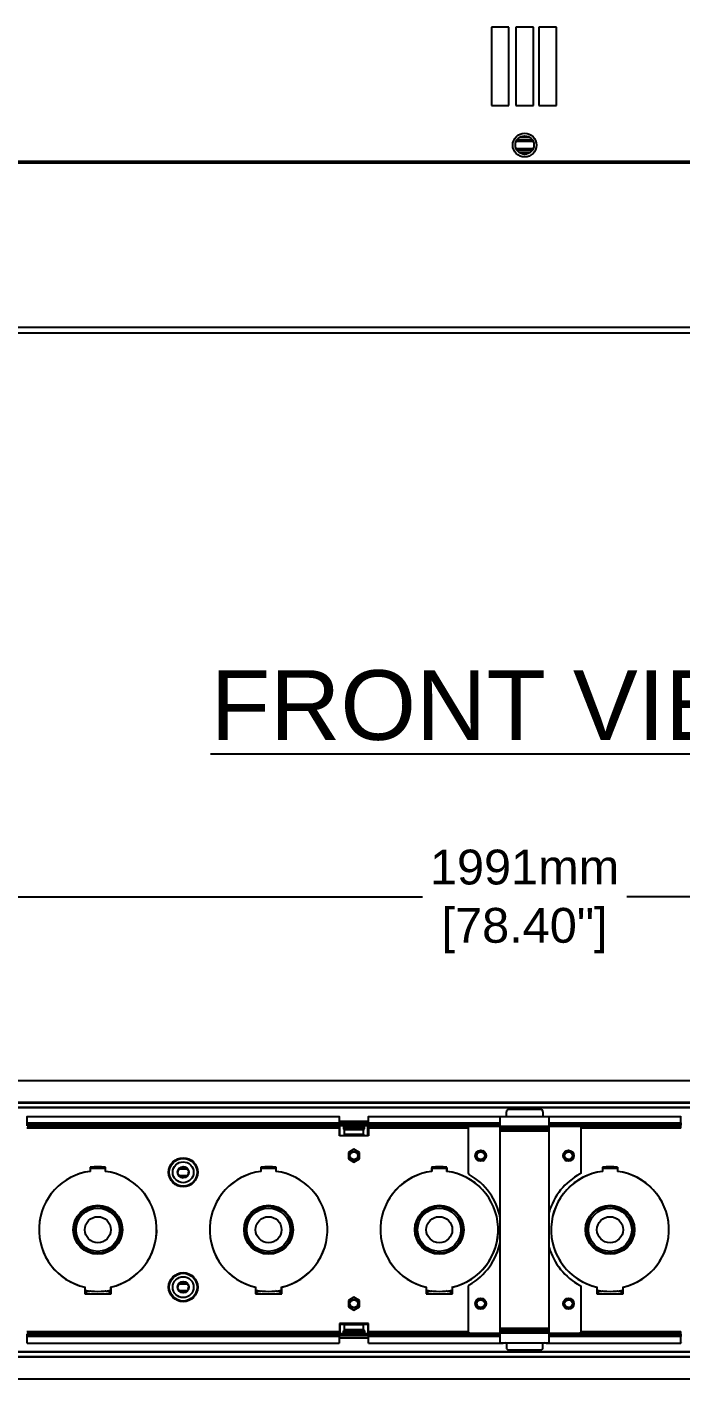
# Model space of a CAD drawing. Header units: inches. Extents: x 2.5 to 102.3, y 2 to 82.2.
# Drawn here: x 34.57 to 43.96, y 6.39 to 25.81 of the extents above; entities that cross this region are included whole.
import ezdxf
from ezdxf.enums import TextEntityAlignment as Align

# ---------------------------------------------------------------- set-up
doc = ezdxf.new("R2010")
doc.units = ezdxf.units.IN
doc.header["$MEASUREMENT"] = 0
doc.layers.add('DIM', color=1, linetype='Continuous')
doc.styles.add('Arial', font='arial.ttf')
doc.dimstyles.new('ETC EU Metric & ANSI.50 Stacked', dxfattribs={"dimscale": 2.666667, "dimtxt": 0.5, "dimasz": 0.625, "dimexe": 0.5, "dimexo": 0.5, "dimgap": 0.166667, "dimtad": 0, "dimtih": 1, "dimtoh": 1, "dimdec": 0, "dimlfac": 25.4, "dimzin": 4, "dimdsep": 46, "dimtxsty": 'Arial', "dimcen": 0.25, "dimadec": 0, "dimazin": 0, "dimtfac": 0.75, "dimtdec": 0, "dimtofl": 0, "dimtmove": 0, "dimatfit": 3, "dimfxl": 1, "dimtolj": 1, "dimtzin": 0, "dimarcsym": 0})

# ---------------------------------------------------------------- blocks, each defined once
blk = doc.blocks.new('*D1')
at = {"layer": 'Defpoints', "color": 0, "transparency": 16777216}
for p in [(80.911, 13.319), (2.513, 10.68), (80.911, 10.68)]:
    blk.add_point(p, dxfattribs=at)
at = {"layer": 'DIM', "color": 0, "lineweight": -2, "transparency": 16777216}
for p, q in [((2.513, 11.18), (2.513, 13.819)), ((80.911, 11.18), (80.911, 13.819)), ((3.138, 13.319), (40.247, 13.319)), ((80.286, 13.319), (43.177, 13.319))]:
    blk.add_line(p, q, dxfattribs=at)
at = {"layer": 'DIM', "color": 0, "transparency": 16777216}
for points in [[(3.138, 13.424), (3.138, 13.215), (2.513, 13.319)], [(80.286, 13.424), (80.286, 13.215), (80.911, 13.319)]]:
    blk.add_solid(points, dxfattribs=at)
at = {"layer": 'DIM', "color": 0, "transparency": 16777216, "char_height": 0.5, "attachment_point": 5, "style": 'Arial'}
for s, insert in [('\\A1;1991mm', (41.712, 13.741)), ('\\A1;[78.40"]', (41.712, 12.832))]:
    blk.add_mtext(s, dxfattribs=dict(at, insert=insert))

msp = doc.modelspace()

# ---------------------------------------------------------------- linework, layer by layer
for p, q in [((41.488, 25.808), (41.238, 25.808)), ((41.238, 25.808), (41.238, 24.683)), ((41.488, 24.683), (41.488, 25.808)), ((41.838, 25.808), (41.588, 25.808)), ((41.588, 25.808), (41.588, 24.683)), ((41.838, 24.683), (41.838, 25.808)), ((42.168, 25.808), (41.918, 25.808)), ((41.918, 25.808), (41.918, 24.683)), ((42.168, 24.683), (42.168, 25.808)), ((41.238, 24.683), (41.488, 24.683)), ((41.588, 24.683), (41.838, 24.683)), ((41.918, 24.683), (42.168, 24.683)), ((41.836, 24.165), (41.591, 24.165)), ((41.825, 24.185), (41.602, 24.185)), ((41.604, 24.188), (41.823, 24.188)), ((41.789, 24.222), (41.637, 24.222)), ((41.649, 24.229), (41.778, 24.229)), ((41.591, 24.062), (41.836, 24.062)), ((41.602, 24.042), (41.825, 24.042)), ((41.823, 24.039), (41.604, 24.039)), ((41.637, 24.005), (41.789, 24.005)), ((41.778, 23.998), (41.649, 23.998)), ((3.363, 23.863), (80.063, 23.863)), ((80.063, 23.854), (3.363, 23.854)), ((79.048, 23.878), (4.378, 23.878)), ((3.363, 21.5), (80.063, 21.5)), ((3.363, 21.419), (80.063, 21.419)), ((3.363, 21.419), (80.063, 21.419)), ((3.363, 10.68), (80.063, 10.68)), ((3.363, 10.367), (80.063, 10.367)), ((80.063, 10.355), (3.363, 10.355)), ((3.363, 10.295), (80.063, 10.295)), ((80.063, 10.285), (3.363, 10.285)), ((34.574, 10.163), (34.569, 10.157)), ((34.574, 10.07), (34.574, 10.163)), ((34.574, 10.163), (39.053, 10.163)), ((39.053, 10.163), (39.053, 10.07)), ((39.058, 10.157), (39.053, 10.163)), ((39.058, 10.068), (39.058, 10.157)), ((39.474, 10.163), (39.469, 10.157)), ((39.469, 10.157), (39.469, 10.068)), ((39.474, 10.07), (39.474, 10.163)), ((39.474, 10.163), (41.403, 10.163)), ((41.363, 10.161), (42.063, 10.161)), ((41.363, 6.912), (41.363, 10.161)), ((41.403, 10.161), (41.403, 10.163)), ((41.403, 10.163), (41.433, 10.161)), ((41.433, 10.161), (41.433, 10.161)), ((41.451, 10.161), (41.451, 10.23)), ((41.945, 10.261), (41.482, 10.261)), ((41.976, 10.23), (41.976, 10.161)), ((41.993, 10.161), (42.023, 10.163)), ((41.993, 10.161), (41.993, 10.161)), ((42.023, 10.163), (42.023, 10.161)), ((42.023, 10.163), (43.953, 10.163)), ((42.063, 6.912), (42.063, 10.161)), ((43.953, 10.07), (43.953, 10.163)), ((43.953, 10.163), (43.958, 10.157)), ((39.056, 9.996), (34.571, 9.996)), ((34.572, 10.03), (34.573, 10.036)), ((34.572, 10.03), (39.055, 10.03)), ((39.054, 10.036), (34.573, 10.036)), ((34.574, 10.07), (39.053, 10.07)), ((39.054, 10.036), (39.055, 10.03)), ((39.056, 9.884), (39.056, 9.996)), ((39.058, 10.096), (39.469, 10.096)), ((39.469, 10.087), (39.058, 10.087)), ((39.063, 10.018), (39.058, 10.068)), ((39.059, 10.057), (39.468, 10.057)), ((39.468, 10.055), (39.059, 10.055)), ((39.062, 10.034), (39.113, 10.034)), ((39.062, 10.031), (39.113, 10.031)), ((39.063, 9.891), (39.063, 10.018)), ((39.113, 10.055), (39.113, 9.986)), ((39.113, 9.986), (39.128, 10.001)), ((39.127, 9.972), (39.113, 9.986)), ((39.113, 9.891), (39.127, 9.903)), ((39.128, 10.041), (39.114, 10.055)), ((39.399, 9.972), (39.127, 9.972)), ((39.399, 9.903), (39.127, 9.903)), ((39.398, 10.041), (39.128, 10.041)), ((39.398, 10.001), (39.128, 10.001)), ((39.129, 10.011), (39.129, 10.031)), ((39.398, 10.031), (39.129, 10.031)), ((39.398, 10.011), (39.129, 10.011)), ((39.398, 10.041), (39.413, 10.055)), ((39.398, 10.011), (39.398, 10.031)), ((39.413, 9.986), (39.398, 10.001)), ((39.399, 9.972), (39.413, 9.986)), ((39.413, 9.891), (39.399, 9.903)), ((39.413, 9.986), (39.413, 10.055)), ((39.413, 10.034), (39.465, 10.034)), ((39.413, 10.031), (39.465, 10.031)), ((39.469, 10.068), (39.463, 10.018)), ((39.463, 9.891), (39.463, 10.018)), ((39.471, 9.996), (39.471, 9.884)), ((40.902, 9.996), (39.471, 9.996)), ((39.472, 10.03), (39.473, 10.036)), ((39.472, 10.03), (41.363, 10.03)), ((41.363, 10.036), (39.473, 10.036)), ((39.474, 10.07), (41.363, 10.07)), ((40.901, 9.99), (40.901, 9.354)), ((40.932, 10.021), (41.363, 10.021)), ((41.363, 10.023), (42.063, 10.023)), ((42.063, 9.989), (41.363, 9.989)), ((41.363, 9.983), (42.063, 9.983)), ((42.063, 9.949), (41.363, 9.949)), ((42.063, 10.07), (43.953, 10.07)), ((43.954, 10.036), (42.063, 10.036)), ((42.063, 10.03), (43.955, 10.03)), ((42.063, 10.021), (42.495, 10.021)), ((43.956, 9.996), (42.525, 9.996)), ((42.526, 9.364), (42.526, 9.99)), ((43.955, 10.03), (43.954, 10.036)), ((39.056, 9.884), (39.063, 9.891)), ((39.471, 9.884), (39.056, 9.884)), ((39.063, 9.891), (39.113, 9.891)), ((39.413, 9.891), (39.463, 9.891)), ((39.471, 9.884), (39.463, 9.891)), ((39.263, 9.691), (39.183, 9.645)), ((39.183, 9.645), (39.183, 9.552)), ((39.186, 9.643), (39.183, 9.645)), ((39.186, 9.554), (39.183, 9.552)), ((39.183, 9.552), (39.263, 9.506)), ((39.263, 9.688), (39.186, 9.643)), ((39.186, 9.643), (39.186, 9.554)), ((39.186, 9.554), (39.263, 9.509)), ((39.343, 9.645), (39.263, 9.691)), ((39.263, 9.688), (39.263, 9.691)), ((39.341, 9.643), (39.263, 9.688)), ((39.263, 9.509), (39.341, 9.554)), ((39.263, 9.506), (39.343, 9.552)), ((39.341, 9.643), (39.343, 9.645)), ((39.341, 9.554), (39.341, 9.643)), ((39.341, 9.554), (39.343, 9.552)), ((39.343, 9.552), (39.343, 9.645)), ((41.006, 9.609), (41.006, 9.589)), ((41.053, 9.671), (41.036, 9.661)), ((41.036, 9.537), (41.053, 9.527)), ((41.131, 9.661), (41.114, 9.671)), ((41.114, 9.527), (41.131, 9.537)), ((41.161, 9.589), (41.161, 9.609)), ((42.266, 9.609), (42.266, 9.589)), ((42.313, 9.671), (42.296, 9.661)), ((42.296, 9.537), (42.313, 9.527)), ((42.391, 9.661), (42.374, 9.671)), ((42.374, 9.527), (42.391, 9.537)), ((42.421, 9.589), (42.421, 9.609)), ((35.479, 9.433), (35.479, 9.374)), ((35.488, 9.424), (35.479, 9.433)), ((35.483, 9.374), (35.483, 9.421)), ((35.487, 9.416), (35.588, 9.422)), ((35.49, 9.424), (35.49, 9.424)), ((35.49, 9.424), (35.49, 9.416)), ((35.588, 9.422), (35.69, 9.416)), ((35.687, 9.424), (35.687, 9.424)), ((35.687, 9.416), (35.687, 9.424)), ((35.688, 9.424), (35.698, 9.433)), ((35.694, 9.421), (35.694, 9.374)), ((35.698, 9.374), (35.698, 9.433)), ((36.742, 9.392), (36.735, 9.362)), ((36.741, 9.332), (36.758, 9.306)), ((36.752, 9.409), (36.873, 9.409)), ((36.784, 9.433), (36.759, 9.417)), ((36.87, 9.414), (36.763, 9.414)), ((36.765, 9.416), (36.869, 9.416)), ((36.779, 9.43), (36.834, 9.43)), ((36.782, 9.432), (36.83, 9.432)), ((36.844, 9.433), (36.814, 9.439)), ((36.886, 9.39), (36.869, 9.416)), ((37.929, 9.433), (37.929, 9.374)), ((37.938, 9.424), (37.929, 9.433)), ((37.933, 9.374), (37.933, 9.421)), ((37.937, 9.416), (38.038, 9.422)), ((37.94, 9.424), (37.94, 9.424)), ((37.94, 9.424), (37.94, 9.416)), ((38.038, 9.422), (38.14, 9.416)), ((38.137, 9.424), (38.137, 9.424)), ((38.137, 9.416), (38.137, 9.424)), ((38.138, 9.424), (38.148, 9.433)), ((38.144, 9.421), (38.144, 9.374)), ((38.148, 9.374), (38.148, 9.433)), ((39.263, 9.509), (39.263, 9.506)), ((40.388, 9.424), (40.379, 9.433)), ((40.379, 9.433), (40.379, 9.374)), ((40.383, 9.374), (40.383, 9.421)), ((40.387, 9.416), (40.488, 9.422)), ((40.39, 9.424), (40.39, 9.424)), ((40.39, 9.424), (40.39, 9.416)), ((40.488, 9.422), (40.59, 9.416)), ((40.587, 9.424), (40.587, 9.424)), ((40.587, 9.416), (40.587, 9.424)), ((40.588, 9.424), (40.598, 9.433)), ((40.594, 9.421), (40.594, 9.374)), ((40.598, 9.374), (40.598, 9.433)), ((42.838, 9.424), (42.829, 9.433)), ((42.829, 9.433), (42.829, 9.374)), ((42.833, 9.374), (42.833, 9.421)), ((42.837, 9.416), (42.938, 9.422)), ((42.84, 9.424), (42.84, 9.424)), ((42.84, 9.424), (42.84, 9.416)), ((42.938, 9.422), (43.04, 9.416)), ((43.037, 9.424), (43.037, 9.424)), ((43.037, 9.416), (43.037, 9.424)), ((43.038, 9.424), (43.048, 9.433)), ((43.044, 9.421), (43.044, 9.374)), ((43.048, 9.374), (43.048, 9.433)), ((36.753, 9.314), (36.876, 9.314)), ((36.756, 9.309), (36.871, 9.309)), ((36.869, 9.306), (36.758, 9.306)), ((36.777, 9.292), (36.848, 9.292)), ((36.783, 9.289), (36.813, 9.283)), ((36.843, 9.289), (36.868, 9.306)), ((36.784, 7.783), (36.759, 7.767)), ((36.779, 7.78), (36.85, 7.78)), ((36.844, 7.783), (36.814, 7.789)), ((35.4, 7.712), (35.4, 7.615)), ((35.4, 7.615), (35.413, 7.628)), ((35.4, 7.615), (35.777, 7.615)), ((35.406, 7.664), (35.406, 7.712)), ((35.413, 7.628), (35.413, 7.66)), ((35.415, 7.63), (35.443, 7.654)), ((35.443, 7.654), (35.443, 7.662)), ((35.443, 7.654), (35.475, 7.654)), ((35.701, 7.654), (35.734, 7.654)), ((35.734, 7.654), (35.734, 7.662)), ((35.762, 7.63), (35.734, 7.654)), ((35.763, 7.66), (35.763, 7.628)), ((35.777, 7.615), (35.763, 7.628)), ((35.771, 7.712), (35.771, 7.664)), ((35.777, 7.615), (35.777, 7.712)), ((36.742, 7.742), (36.735, 7.712)), ((36.741, 7.682), (36.758, 7.656)), ((36.874, 7.758), (36.751, 7.758)), ((36.753, 7.761), (36.872, 7.761)), ((36.753, 7.663), (36.875, 7.663)), ((36.87, 7.764), (36.756, 7.764)), ((36.756, 7.659), (36.864, 7.659)), ((36.758, 7.766), (36.869, 7.766)), ((36.862, 7.656), (36.758, 7.656)), ((36.783, 7.639), (36.813, 7.633)), ((36.793, 7.642), (36.848, 7.642)), ((36.797, 7.641), (36.845, 7.641)), ((36.843, 7.639), (36.868, 7.656)), ((36.886, 7.74), (36.869, 7.766)), ((37.85, 7.712), (37.85, 7.615)), ((37.85, 7.615), (37.863, 7.628)), ((37.85, 7.615), (38.227, 7.615)), ((37.856, 7.664), (37.856, 7.712)), ((37.863, 7.628), (37.863, 7.66)), ((37.865, 7.63), (37.893, 7.654)), ((37.893, 7.654), (37.893, 7.662)), ((37.893, 7.654), (37.925, 7.654)), ((38.151, 7.654), (38.184, 7.654)), ((38.184, 7.654), (38.184, 7.662)), ((38.212, 7.63), (38.184, 7.654)), ((38.213, 7.644), (38.196, 7.644)), ((38.213, 7.66), (38.213, 7.628)), ((38.227, 7.615), (38.213, 7.628)), ((38.221, 7.712), (38.221, 7.664)), ((38.227, 7.615), (38.227, 7.712)), ((40.3, 7.712), (40.3, 7.615)), ((40.3, 7.615), (40.313, 7.628)), ((40.3, 7.615), (40.677, 7.615)), ((40.306, 7.664), (40.306, 7.712)), ((40.313, 7.628), (40.313, 7.66)), ((40.331, 7.644), (40.313, 7.644)), ((40.315, 7.63), (40.343, 7.654)), ((40.343, 7.654), (40.343, 7.662)), ((40.343, 7.654), (40.375, 7.654)), ((40.601, 7.654), (40.634, 7.654)), ((40.634, 7.654), (40.634, 7.662)), ((40.662, 7.63), (40.634, 7.654)), ((40.663, 7.66), (40.663, 7.628)), ((40.677, 7.615), (40.663, 7.628)), ((40.671, 7.712), (40.671, 7.664)), ((40.677, 7.615), (40.677, 7.712)), ((40.901, 7.718), (40.901, 7.082)), ((42.526, 7.082), (42.526, 7.708)), ((42.75, 7.712), (42.75, 7.615)), ((42.75, 7.615), (42.763, 7.628)), ((42.75, 7.615), (43.127, 7.615)), ((42.756, 7.664), (42.756, 7.712)), ((42.763, 7.628), (42.763, 7.66)), ((42.765, 7.63), (42.793, 7.654)), ((42.793, 7.654), (42.793, 7.662)), ((42.793, 7.654), (42.825, 7.654)), ((43.051, 7.654), (43.084, 7.654)), ((43.084, 7.654), (43.084, 7.662)), ((43.112, 7.63), (43.084, 7.654)), ((43.113, 7.66), (43.113, 7.628)), ((43.127, 7.615), (43.113, 7.628)), ((43.121, 7.712), (43.121, 7.664)), ((43.127, 7.615), (43.127, 7.712)), ((39.263, 7.566), (39.183, 7.52)), ((39.183, 7.52), (39.183, 7.427)), ((39.186, 7.518), (39.183, 7.52)), ((39.186, 7.429), (39.183, 7.427)), ((39.183, 7.427), (39.263, 7.381)), ((39.263, 7.563), (39.186, 7.518)), ((39.186, 7.518), (39.186, 7.429)), ((39.186, 7.429), (39.263, 7.384)), ((39.343, 7.52), (39.263, 7.566)), ((39.263, 7.563), (39.263, 7.566)), ((39.341, 7.518), (39.263, 7.563)), ((39.263, 7.384), (39.341, 7.429)), ((39.263, 7.381), (39.343, 7.427)), ((39.263, 7.384), (39.263, 7.381)), ((39.341, 7.518), (39.343, 7.52)), ((39.341, 7.429), (39.341, 7.518)), ((39.341, 7.429), (39.343, 7.427)), ((39.343, 7.427), (39.343, 7.52)), ((41.006, 7.484), (41.006, 7.464)), ((41.053, 7.546), (41.036, 7.536)), ((41.036, 7.412), (41.053, 7.402)), ((41.131, 7.536), (41.114, 7.546)), ((41.114, 7.402), (41.131, 7.412)), ((41.161, 7.464), (41.161, 7.484)), ((42.266, 7.484), (42.266, 7.464)), ((42.313, 7.546), (42.296, 7.536)), ((42.296, 7.412), (42.313, 7.402)), ((42.391, 7.536), (42.374, 7.546)), ((42.374, 7.402), (42.391, 7.412)), ((42.421, 7.464), (42.421, 7.484)), ((39.056, 7.189), (39.056, 7.076)), ((39.056, 7.189), (39.063, 7.181)), ((39.471, 7.189), (39.056, 7.189)), ((39.471, 7.189), (39.463, 7.181)), ((39.471, 7.076), (39.471, 7.189)), ((34.571, 7.076), (39.056, 7.076)), ((34.573, 7.036), (34.572, 7.042)), ((39.055, 7.042), (34.572, 7.042)), ((34.573, 7.036), (39.054, 7.036)), ((39.053, 7.003), (34.574, 7.003)), ((34.574, 6.909), (34.574, 7.003)), ((39.053, 7.003), (39.053, 6.909)), ((39.055, 7.042), (39.054, 7.036)), ((39.058, 7.004), (39.063, 7.054)), ((39.058, 6.915), (39.058, 7.004)), ((39.059, 7.017), (39.468, 7.017)), ((39.468, 7.015), (39.059, 7.015)), ((39.113, 7.041), (39.062, 7.041)), ((39.113, 7.038), (39.062, 7.038)), ((39.063, 7.181), (39.063, 7.054)), ((39.063, 7.181), (39.113, 7.181)), ((39.113, 7.181), (39.127, 7.17)), ((39.127, 7.1), (39.113, 7.086)), ((39.113, 7.086), (39.128, 7.071)), ((39.113, 7.017), (39.113, 7.086)), ((39.128, 7.031), (39.114, 7.017)), ((39.399, 7.17), (39.127, 7.17)), ((39.399, 7.1), (39.127, 7.1)), ((39.398, 7.071), (39.128, 7.071)), ((39.398, 7.031), (39.128, 7.031)), ((39.129, 7.061), (39.129, 7.041)), ((39.398, 7.061), (39.129, 7.061)), ((39.398, 7.041), (39.129, 7.041)), ((39.413, 7.086), (39.398, 7.071)), ((39.398, 7.061), (39.398, 7.041)), ((39.398, 7.031), (39.413, 7.017)), ((39.413, 7.181), (39.399, 7.17)), ((39.399, 7.1), (39.413, 7.086)), ((39.413, 7.181), (39.463, 7.181)), ((39.413, 7.086), (39.413, 7.017)), ((39.465, 7.041), (39.413, 7.041)), ((39.465, 7.038), (39.413, 7.038)), ((39.463, 7.181), (39.463, 7.054)), ((39.463, 7.054), (39.469, 7.004)), ((39.469, 7.004), (39.469, 6.915)), ((39.471, 7.076), (40.902, 7.076)), ((39.473, 7.036), (39.472, 7.042)), ((41.363, 7.042), (39.472, 7.042)), ((39.473, 7.036), (41.363, 7.036)), ((39.474, 6.909), (39.474, 7.003)), ((41.363, 7.003), (39.474, 7.003)), ((40.932, 7.051), (41.363, 7.051)), ((41.363, 7.123), (42.063, 7.123)), ((42.063, 7.089), (41.363, 7.089)), ((41.363, 7.083), (42.063, 7.083)), ((42.063, 7.05), (41.363, 7.05)), ((42.063, 7.051), (42.495, 7.051)), ((43.955, 7.042), (42.063, 7.042)), ((42.063, 7.036), (43.954, 7.036)), ((43.953, 7.003), (42.063, 7.003)), ((42.525, 7.076), (43.956, 7.076)), ((43.953, 6.909), (43.953, 7.003)), ((43.954, 7.036), (43.955, 7.042)), ((34.569, 6.915), (34.574, 6.909)), ((34.574, 6.909), (39.053, 6.909)), ((39.053, 6.909), (39.058, 6.915)), ((39.058, 6.985), (39.469, 6.985)), ((39.469, 6.977), (39.058, 6.977)), ((39.469, 6.915), (39.474, 6.909)), ((39.474, 6.909), (41.403, 6.909)), ((41.363, 6.912), (42.063, 6.912)), ((41.403, 6.909), (41.403, 6.912)), ((41.433, 6.912), (41.403, 6.909)), ((41.433, 6.912), (41.433, 6.912)), ((41.451, 6.912), (41.451, 6.842)), ((41.482, 6.811), (41.945, 6.811)), ((41.976, 6.842), (41.976, 6.912)), ((41.993, 6.912), (41.993, 6.912)), ((42.023, 6.909), (41.993, 6.912)), ((42.023, 6.912), (42.023, 6.909)), ((42.023, 6.909), (43.953, 6.909)), ((43.958, 6.915), (43.953, 6.909)), ((3.363, 6.787), (80.063, 6.787)), ((80.063, 6.777), (3.363, 6.777)), ((3.363, 6.717), (80.063, 6.717)), ((80.063, 6.705), (3.363, 6.705)), ((3.363, 6.393), (80.063, 6.393))]:
    msp.add_line(p, q)
at = {"flags": 128}
for points in [[(35.687, 9.424), (35.688, 9.424), (35.689, 9.424)], [(36.885, 9.331), (36.89, 9.346), (36.891, 9.361)], [(38.137, 9.424), (38.138, 9.424), (38.139, 9.424)], [(40.587, 9.424), (40.588, 9.424), (40.589, 9.424)], [(43.037, 9.424), (43.038, 9.424), (43.039, 9.424)], [(36.885, 7.681), (36.89, 7.696), (36.891, 7.711)]]:
    msp.add_lwpolyline(points, dxfattribs=at)
for centre, radius in [((41.713, 24.113), 0.171), ((41.713, 24.113), 0.133), ((36.813, 9.361), 0.209), ((36.813, 9.361), 0.199), ((39.263, 9.599), 0.062), ((39.263, 9.599), 0.0564), ((41.083, 9.599), 0.078), ((41.083, 9.599), 0.062), ((41.083, 9.599), 0.0564), ((42.343, 9.599), 0.078), ((42.343, 9.599), 0.062), ((42.343, 9.599), 0.0564), ((36.813, 9.361), 0.15), ((36.813, 9.361), 0.0809), ((36.813, 9.361), 0.08), ((36.813, 9.361), 0.078), ((35.588, 8.536), 0.352), ((35.588, 8.536), 0.337), ((35.588, 8.536), 0.311), ((38.038, 8.536), 0.352), ((38.038, 8.536), 0.337), ((38.038, 8.536), 0.311), ((40.488, 8.536), 0.352), ((40.488, 8.536), 0.337), ((40.488, 8.536), 0.311), ((42.938, 8.536), 0.352), ((42.938, 8.536), 0.337), ((42.938, 8.536), 0.311), ((35.588, 8.536), 0.187), ((38.038, 8.536), 0.187), ((40.488, 8.536), 0.187), ((42.938, 8.536), 0.187), ((36.813, 7.711), 0.209), ((36.813, 7.711), 0.199), ((36.813, 7.711), 0.15), ((36.813, 7.711), 0.0809), ((36.813, 7.711), 0.08), ((36.813, 7.711), 0.078), ((39.263, 7.474), 0.062), ((39.263, 7.474), 0.0564), ((41.083, 7.474), 0.078), ((41.083, 7.474), 0.062), ((41.083, 7.474), 0.0564), ((42.343, 7.474), 0.078), ((42.343, 7.474), 0.062), ((42.343, 7.474), 0.0564)]:
    msp.add_circle(centre, radius)
for centre, radius, start, end in [((41.482, 10.23), 0.0313, 90, 180), ((41.945, 10.23), 0.0313, 0, 90), ((40.932, 9.99), 0.0312, 90, 180), ((42.495, 9.99), 0.0313, 0, 90), ((35.588, 8.536), 0.845, 97.4403, 257.1306), ((35.588, 8.536), 0.845, 97.1531, 257.538), ((35.588, 8.536), 0.903, 83.0398, 96.9602), ((35.488, 9.419), 0.00488, 73.561, 95.2348), ((35.588, 8.536), 0.893, 83.6615, 96.3385), ((35.588, 8.536), 0.845, 282.462, 82.8469), ((35.588, 8.536), 0.845, 282.8694, 82.5597), ((38.038, 8.536), 0.845, 97.4403, 257.1306), ((38.038, 8.536), 0.845, 97.1531, 257.538), ((38.038, 8.536), 0.903, 83.0398, 96.9602), ((37.938, 9.419), 0.00488, 73.561, 95.2348), ((38.038, 8.536), 0.893, 83.6615, 96.3385), ((38.038, 8.536), 0.845, 282.462, 82.8469), ((38.038, 8.536), 0.845, 282.8694, 82.5597), ((40.488, 8.536), 0.845, 97.4403, 257.1306), ((40.488, 8.536), 0.845, 97.1531, 257.538), ((40.488, 8.536), 0.903, 83.0398, 96.9602), ((40.388, 9.419), 0.00492, 73.6412, 95.1688), ((40.488, 8.536), 0.893, 83.6615, 96.3385), ((40.488, 8.536), 0.845, 282.462, 82.8469), ((40.488, 8.536), 0.845, 282.8694, 82.5597), ((40.932, 9.354), 0.0312, 180, 240.7084), ((40.473, 8.536), 0.907, 10.9525, 60.7084), ((42.935, 8.536), 0.907, 118.0107, 164.0479), ((42.938, 8.536), 0.845, 97.4403, 257.1306), ((42.938, 8.536), 0.845, 97.1531, 257.538), ((42.495, 9.364), 0.0313, 298.0107, 0), ((42.938, 8.536), 0.903, 83.0398, 96.9602), ((42.838, 9.419), 0.00492, 73.6412, 95.1688), ((42.938, 8.536), 0.893, 83.6615, 96.3385), ((42.938, 8.536), 0.845, 282.462, 82.8469), ((42.938, 8.536), 0.845, 282.8694, 82.5597), ((40.473, 8.536), 0.907, 299.2916, 349.0475), ((42.935, 8.536), 0.907, 195.9521, 241.9893), ((35.588, 8.536), 0.886, 258.1276, 281.8724), ((38.038, 8.536), 0.886, 258.1276, 281.8724), ((40.488, 8.536), 0.886, 258.1276, 281.8724), ((40.932, 7.718), 0.0312, 119.2916, 180), ((42.495, 7.708), 0.0312, 0, 61.9893), ((42.938, 8.536), 0.886, 258.1276, 281.8724), ((40.932, 7.082), 0.0312, 180, 270), ((42.495, 7.082), 0.0312, 270, 0), ((41.482, 6.842), 0.0313, 180, 270), ((41.945, 6.842), 0.0313, 270, 0)]:
    msp.add_arc(centre, radius, start, end)
for centre, major_axis, ratio, start_param, end_param in [((34.571, 10.07), (0, 0.04), 0.069927, 3.700192, 4.712389), ((39.055, 10.07), (0, 0.04), 0.069927, 1.570796, 2.582993), ((39.053, 9.996), (0, 0.04), 0.069927, 4.712389, 5.724586), ((39.127, 9.937), (0, 0.035), 0.087489, 3.211406, 6.195919), ((39.128, 10.031), (0, 0.01), 0.087489, 4.712389, 6.195919), ((39.128, 10.011), (0, 0.01), 0.087489, 3.228859, 4.712389), ((39.4, 9.937), (0, 0.035), 0.087489, 0.087266, 3.071779), ((39.399, 10.031), (0, 0.01), 0.087489, 0.087266, 1.570796), ((39.399, 10.011), (0, 0.01), 0.087489, 1.570796, 3.054326), ((39.474, 9.996), (0, 0.04), 0.069927, 0.558599, 1.570796), ((39.471, 10.07), (0, 0.04), 0.069927, 3.700192, 4.712389), ((43.955, 10.07), (0, 0.04), 0.069927, 1.570796, 2.582993), ((43.953, 9.996), (0, 0.04), 0.069927, 4.712389, 5.724586), ((35.417, 8.536), (0.858, 0), 0.979895, 1.493818, 1.498858), ((36.48, 8.536), (1.488, 0), 0.800731, 2.299958, 2.304621), ((34.697, 8.536), (1.488, 0), 0.800731, 0.836972, 0.841634), ((35.76, 8.536), (0.858, 0), 0.979895, 1.642735, 1.647775), ((37.867, 8.536), (0.858, 0), 0.979895, 1.493818, 1.498858), ((38.93, 8.536), (1.488, 0), 0.800731, 2.299958, 2.304621), ((37.147, 8.536), (1.488, 0), 0.800731, 0.836972, 0.841634), ((38.21, 8.536), (0.858, 0), 0.979895, 1.642735, 1.647775), ((40.317, 8.536), (0.858, 0), 0.979895, 1.493818, 1.498858), ((41.38, 8.536), (1.488, 0), 0.800731, 2.299958, 2.304621), ((39.597, 8.536), (1.488, 0), 0.800731, 0.836972, 0.841634), ((40.66, 8.536), (0.858, 0), 0.979895, 1.642735, 1.647775), ((42.767, 8.536), (0.858, 0), 0.979895, 1.493818, 1.498858), ((43.83, 8.536), (1.488, 0), 0.800731, 2.299958, 2.304621), ((42.047, 8.536), (1.488, 0), 0.800731, 0.836972, 0.841634), ((43.11, 8.536), (0.858, 0), 0.979895, 1.642735, 1.647775), ((35.47, 8.536), (0.836, 0), 0.989844, 4.629089, 4.636353), ((36.094, 8.536), (1.184, 0), 0.904333, 4.092801, 4.100295), ((35.405, 7.63), (0.01, 0), 0.122785, 5.766147, 6.143559), ((35.588, 7.645), (0.137, 0), 0.122792, 2.398014, 2.540061), ((35.588, 7.645), (0.137, 0), 0.122792, 0.601532, 0.743578), ((35.772, 7.63), (0.01, 0), 0.122785, 3.281219, 3.658631), ((35.083, 8.536), (1.184, 0), 0.904333, 5.324483, 5.331976), ((35.707, 8.536), (0.836, 0), 0.989844, 4.788425, 4.795689), ((37.92, 8.536), (0.836, 0), 0.989844, 4.629089, 4.636353), ((38.544, 8.536), (1.184, 0), 0.904333, 4.092801, 4.100295), ((37.855, 7.63), (0.01, 0), 0.122785, 5.766147, 6.143559), ((38.038, 7.645), (0.137, 0), 0.122792, 2.398014, 2.540061), ((38.038, 7.645), (0.137, 0), 0.122792, 0.601532, 0.743578), ((38.222, 7.63), (0.01, 0), 0.122785, 3.281219, 3.658631), ((37.533, 8.536), (1.184, 0), 0.904333, 5.324483, 5.331976), ((38.157, 8.536), (0.836, 0), 0.989844, 4.788425, 4.795689), ((40.37, 8.536), (0.836, 0), 0.989844, 4.629089, 4.636353), ((40.994, 8.536), (1.184, 0), 0.904333, 4.092801, 4.100295), ((40.305, 7.63), (0.01, 0), 0.122785, 5.766147, 6.143559), ((40.488, 7.645), (0.137, 0), 0.122792, 2.398015, 2.540061), ((40.488, 7.645), (0.137, 0), 0.122792, 0.601532, 0.743578), ((40.672, 7.63), (0.01, 0), 0.122785, 3.281219, 3.658631), ((39.983, 8.536), (1.184, 0), 0.904333, 5.324483, 5.331976), ((40.607, 8.536), (0.836, 0), 0.989844, 4.788425, 4.795689), ((42.82, 8.536), (0.836, 0), 0.989844, 4.629089, 4.636353), ((43.444, 8.536), (1.184, 0), 0.904333, 4.092801, 4.100295), ((42.755, 7.63), (0.01, 0), 0.122785, 5.766147, 6.143559), ((42.938, 7.645), (0.137, 0), 0.122792, 2.398014, 2.540061), ((42.938, 7.645), (0.137, 0), 0.122792, 0.601532, 0.743578), ((43.122, 7.63), (0.01, 0), 0.122785, 3.281219, 3.658631), ((42.433, 8.536), (1.184, 0), 0.904333, 5.324483, 5.331976), ((43.057, 8.536), (0.836, 0), 0.989844, 4.788425, 4.795689), ((34.571, 7.003), (0, 0.04), 0.069927, 4.712389, 5.724586), ((39.055, 7.003), (0, 0.04), 0.069927, 0.558599, 1.570796), ((39.053, 7.076), (0, 0.04), 0.069927, 3.700192, 4.712389), ((39.127, 7.135), (0, 0.035), 0.087489, 3.228859, 6.213372), ((39.128, 7.061), (0, 0.01), 0.087489, 4.712389, 6.195919), ((39.128, 7.041), (0, 0.01), 0.087489, 3.228859, 4.712389), ((39.4, 7.135), (0, 0.035), 0.087489, 0.069813, 3.054326), ((39.399, 7.061), (0, 0.01), 0.087489, 0.087266, 1.570796), ((39.399, 7.041), (0, 0.01), 0.087489, 1.570796, 3.054326), ((39.474, 7.076), (0, 0.04), 0.069927, 1.570796, 2.582993), ((39.471, 7.003), (0, 0.04), 0.069927, 4.712389, 5.724586), ((43.955, 7.003), (0, 0.04), 0.069927, 0.558599, 1.570796), ((43.953, 7.076), (0, 0.04), 0.069927, 3.700192, 4.712389)]:
    msp.add_ellipse(centre, major_axis=major_axis, ratio=ratio, start_param=start_param, end_param=end_param)

# ---------------------------------------------------------------- texts
at = {"layer": 'DIM', "style": 'Arial'}
msp.add_text('%%UFRONT VIEW', height=1, dxfattribs=at).set_placement((41.591, 15.571), align=Align.CENTER)

# ---------------------------------------------------------------- dimensions: what is measured, and where the dimension line sits
at = {"layer": 'DIM'}
dim = msp.add_linear_dim(base=(80.911, 13.319), p1=(2.513, 10.68), p2=(80.911, 10.68), dimstyle='ETC EU Metric & ANSI.50 Stacked', override={"dimpost": 'mm\\X'}, dxfattribs=at)
dim.commit()
dim.dimension.update_dxf_attribs({"geometry": '*D1', "text_midpoint": (41.712, 13.319)})

doc.saveas('drawing.dxf')
